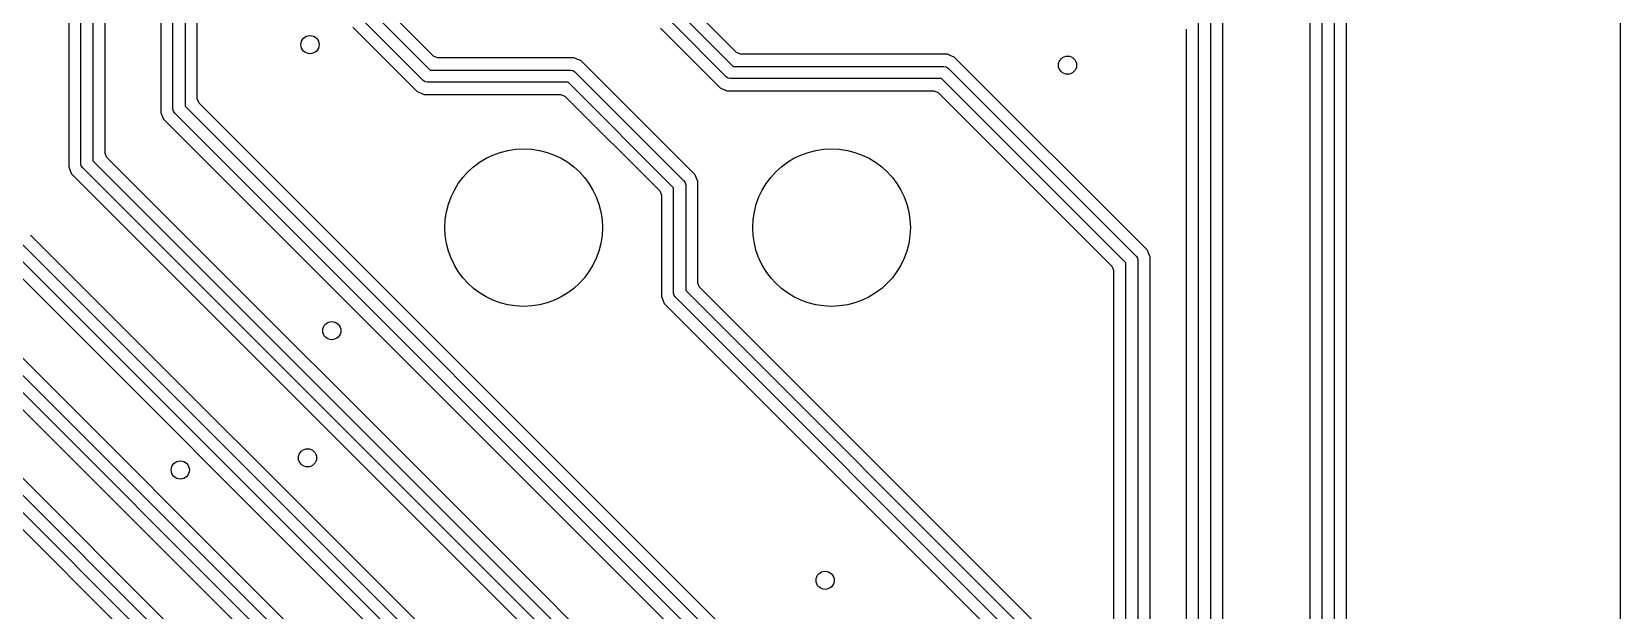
# Model space of a CAD drawing. Extents: x 114.9 to 199.6, y -137.1 to -76.7.
# Drawn here: x 186.47 to 199.58, y -127.68 to -122.9 of the extents above; entities that cross this region are included whole.
import ezdxf

# ---------------------------------------------------------------- set-up
doc = ezdxf.new("R2010")
doc.units = 0
doc.layers.add('BLACK', color=7, linetype='CONTINUOUS')

msp = doc.modelspace()

# ---------------------------------------------------------------- linework, layer by layer
at = {"layer": 'BLACK', "linetype": 'CONTINUOUS'}
for p, q in [((199.5795, -77.402406), (199.5795, -130.397593)), ((187.64, -123.54), (187.64, -120.27071)), ((187.74, -120.25), (187.74, -123.519289)), ((187.8405, -123.457364), (187.8405, -120.220064)), ((187.5395, -120.332635), (187.5395, -123.569936)), ((197.22, -122), (197.22, -135.04)), ((197.3205, -135.069936), (197.3205, -121.970064)), ((197.0195, -122.082636), (197.0195, -134.957364)), ((197.12, -135.019289), (197.12, -122.02071)), ((186.7795, -122.262635), (186.7795, -124.019936)), ((186.88, -123.99), (186.88, -122.20071)), ((186.98, -122.18), (186.98, -123.969289)), ((187.0805, -123.907364), (187.0805, -122.150064)), ((189.3, -122.759289), (189.760711, -123.22)), ((189.787987, -123.105148), (189.414852, -122.732012)), ((191.84, -122.76929), (192.26071, -123.19)), ((192.287987, -123.075148), (191.954852, -122.742012)), ((196.3005, -135.088525), (196.3005, -122.770063)), ((189.122412, -122.865252), (189.654749, -123.397588)), ((189.704645, -123.305356), (189.214645, -122.815355)), ((191.662413, -122.875254), (192.044525, -123.257364)), ((192.204645, -123.275355), (191.754645, -122.825355)), ((195.9995, -122.882635), (195.9995, -135.089555)), ((196.1, -135.122497), (196.1, -122.82071)), ((196.2, -122.8), (196.2, -135.12235)), ((189.822635, -123.1195), (189.787987, -123.105148)), ((190.949936, -123.1195), (189.822635, -123.1195)), ((190.972848, -123.12899), (190.949936, -123.1195)), ((191.005252, -123.142412), (190.972848, -123.12899)), ((191.005254, -123.142413), (191.005252, -123.142412)), ((191.947586, -124.084747), (191.005254, -123.142413)), ((192.322635, -123.0895), (192.287987, -123.075148)), ((194.029936, -123.0895), (192.322635, -123.0895)), ((194.052848, -123.09899), (194.029936, -123.0895)), ((194.085252, -123.112412), (194.052848, -123.09899)), ((194.085255, -123.112414), (194.085252, -123.112412)), ((195.677585, -124.704744), (194.085255, -123.112414)), ((189.720866, -123.316194), (189.704645, -123.305356)), ((189.760711, -123.22), (190.92, -123.22)), ((190.92, -123.22), (190.939134, -123.223806)), ((190.939134, -123.223806), (190.955355, -123.234645)), ((190.955355, -123.234645), (191.855355, -124.134645)), ((192.044525, -123.257364), (192.154748, -123.367587)), ((192.220866, -123.286194), (192.204645, -123.275355)), ((192.24, -123.29), (192.220866, -123.286194)), ((193.97929, -123.29), (192.24, -123.29)), ((192.26071, -123.19), (194, -123.19)), ((195.5, -124.81071), (193.97929, -123.29)), ((194, -123.19), (194.019134, -123.193806)), ((194.019134, -123.193806), (194.035355, -123.204645)), ((194.035355, -123.204645), (195.585355, -124.754645)), ((189.654749, -123.397588), (189.682406, -123.409043)), ((189.682406, -123.409043), (189.710064, -123.4205)), ((189.710064, -123.4205), (190.837364, -123.4205)), ((189.74, -123.32), (189.720866, -123.316194)), ((190.89929, -123.32), (189.74, -123.32)), ((190.837364, -123.4205), (190.872012, -123.434852)), ((190.872012, -123.434852), (191.655148, -124.217987)), ((191.77, -124.19071), (190.89929, -123.32)), ((192.154748, -123.367587), (192.170946, -123.374295)), ((192.170946, -123.374295), (192.170949, -123.374298)), ((192.170949, -123.374298), (192.17095, -123.374297)), ((192.17095, -123.374297), (192.210064, -123.3905)), ((192.210064, -123.3905), (193.917364, -123.3905)), ((193.917364, -123.3905), (193.952012, -123.404852)), ((193.952012, -123.404852), (195.385148, -124.837988)), ((182.962413, -123.574874), (191.785148, -132.397607)), ((191.9, -132.37033), (183.054645, -123.524975)), ((183.14, -123.46891), (191.985355, -132.314265)), ((187.5395, -123.569936), (187.54899, -123.592848)), ((187.643806, -123.559134), (187.64, -123.54)), ((187.654645, -123.575355), (187.643806, -123.559134)), ((194.3, -130.22071), (187.654645, -123.575355)), ((187.74, -123.519289), (194.385355, -130.164644)), ((187.854852, -123.492012), (187.8405, -123.457364)), ((194.477587, -130.114748), (187.854852, -123.492012)), ((187.54899, -123.592848), (187.562412, -123.625252)), ((187.562412, -123.625252), (187.562413, -123.625254)), ((187.562413, -123.625254), (194.185148, -130.247987)), ((187.094852, -123.942012), (187.0805, -123.907364)), ((190.494851, -127.342012), (187.094852, -123.942012)), ((186.7795, -124.019936), (186.788811, -124.042413)), ((186.788811, -124.042413), (186.802412, -124.075252)), ((186.802412, -124.075252), (186.802413, -124.075253)), ((186.802413, -124.075253), (186.802414, -124.075254)), ((186.802414, -124.075254), (193.585148, -130.857987)), ((186.883806, -124.009134), (186.88, -123.99)), ((186.894645, -124.025355), (186.883806, -124.009134)), ((193.7, -130.83071), (186.894645, -124.025355)), ((186.98, -123.969289), (193.785355, -130.774644)), ((191.947587, -124.084749), (191.947586, -124.084747)), ((191.970499, -124.140062), (191.947587, -124.084749)), ((191.655148, -124.217987), (191.6695, -124.252635)), ((191.77, -125.06), (191.77, -124.19071)), ((191.855355, -124.134645), (191.866194, -124.150866)), ((191.866194, -124.150866), (191.87, -124.17)), ((191.87, -124.17), (191.87, -125.039289)), ((191.9705, -124.140066), (191.970499, -124.140062)), ((191.9705, -124.977364), (191.9705, -124.140066)), ((191.6695, -124.252635), (191.6695, -125.089937)), ((189.927966, -130.114747), (184.219354, -124.406134)), ((186.35, -124.60929), (193.185355, -131.444645)), ((193.277588, -131.394748), (186.464852, -124.582012)), ((186.172413, -124.715254), (192.985148, -131.527988)), ((193.1, -131.50071), (186.264645, -124.665355)), ((195.585355, -124.754645), (195.596194, -124.770866)), ((195.677586, -124.704746), (195.677585, -124.704744)), ((195.677588, -124.704748), (195.677586, -124.704746)), ((195.681939, -124.715254), (195.677588, -124.704748)), ((195.691008, -124.737149), (195.681939, -124.715254)), ((195.691009, -124.737151), (195.691008, -124.737149)), ((195.700499, -124.760062), (195.691009, -124.737151)), ((195.385148, -124.837988), (195.3995, -124.872636)), ((195.3995, -124.872636), (195.3995, -135.089555)), ((195.5, -135.122497), (195.5, -124.81071)), ((195.596194, -124.770866), (195.6, -124.79)), ((195.6, -124.79), (195.6, -135.12235)), ((195.7005, -124.760066), (195.700499, -124.760062)), ((195.7005, -135.088525), (195.7005, -124.760066)), ((191.984852, -125.012012), (191.9705, -124.977364)), ((195.077586, -128.104747), (191.984852, -125.012012)), ((191.6695, -125.089937), (191.674668, -125.102412)), ((191.674668, -125.102412), (191.674669, -125.102414)), ((191.674669, -125.102414), (191.692411, -125.14525)), ((191.692411, -125.14525), (191.692414, -125.145255)), ((191.692414, -125.145255), (194.785148, -128.237987)), ((191.773806, -125.079134), (191.77, -125.06)), ((191.784645, -125.095355), (191.773806, -125.079134)), ((194.9, -128.21071), (191.784645, -125.095355)), ((191.87, -125.039289), (194.985355, -128.154644)), ((192.5, -131.98071), (185.784645, -125.265355)), ((185.87, -125.209289), (192.585355, -131.924644)), ((192.677586, -131.874747), (185.984852, -125.182012)), ((185.692413, -125.315254), (192.385148, -132.007987)), ((193.877587, -130.724748), (190.494851, -127.342012))]:
    msp.add_line(p, q, dxfattribs=at)
at = {"layer": 'BLACK'}
for centre, radius in [((188.77, -123.01), 0.075), ((195.02, -123.18), 0.075), ((190.533, -124.52), 0.65), ((193.073, -124.52), 0.65), ((188.95, -125.37), 0.075), ((187.7, -126.52), 0.075), ((188.75, -126.42), 0.075), ((193.02, -127.43), 0.075)]:
    msp.add_circle(centre, radius, dxfattribs=at)
at = {"layer": 'WHITE'}
for centre, radius in [((188.77, -123.01), 0.075), ((195.02, -123.18), 0.075), ((190.533, -124.52), 0.65), ((193.073, -124.52), 0.65), ((188.95, -125.37), 0.075), ((187.7, -126.52), 0.075), ((188.75, -126.42), 0.075), ((193.02, -127.43), 0.075)]:
    msp.add_circle(centre, radius, dxfattribs=at)

doc.saveas('drawing.dxf')
